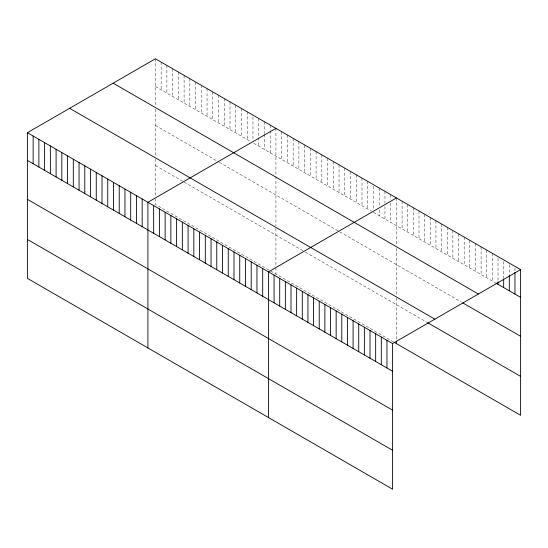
<?xml version="1.0" encoding="UTF-8"?>
<svg xmlns="http://www.w3.org/2000/svg" width="548" height="548" viewBox="0 0 548 548"><rect width="100%" height="100%" fill="white"/><g stroke="black" fill="none" stroke-linecap="round" stroke-linejoin="round"><path stroke-width="0.41" stroke-dasharray="2.74 2.06" d="M155.406 58.794L155.406 105.969M155.406 86.509L250.813 141.59M253.683 143.247L371.325 211.165M373.483 212.405L495.2 282.686M155.406 125.43L218.536 161.879M219.248 162.29L339.048 231.455M339.767 231.866L461.341 302.058M155.406 165.537L183.381 181.689M184.101 182.1L304.613 251.676M305.332 252.094L426.769 322.203M393.567 341.959L155.406 204.459L155.406 198.78M514.956 268.054L514.956 271.418M509.311 264.8L509.311 274.877M503.667 261.54L503.667 278.336M498.022 258.279L498.022 280.953M492.378 253.34L492.378 281.056M486.734 250.087L486.734 277.795M481.096 246.826L481.096 274.541M475.452 243.565L475.452 271.281M469.807 240.312L469.807 268.02M464.163 237.051L464.163 264.759M458.518 233.791L458.518 261.506M452.874 230.537L452.874 258.245M447.23 227.276L447.23 254.984M441.585 224.016L441.585 251.731M435.941 220.762L435.941 248.47M430.296 217.501L430.296 245.209M424.652 214.241L424.652 241.956M419.008 210.98L419.008 238.695M413.363 207.726L413.363 235.435M407.726 204.466L407.726 232.181M402.081 201.205L402.081 228.92M396.437 197.951L396.437 245.12M396.437 248.367L396.437 295.502M396.437 298.009L396.437 339.561M390.697 194.636L390.697 199.678M390.697 203.034L390.697 222.351M384.956 191.321L384.956 203.082M384.956 206.438L384.956 219.036M379.216 188.012L379.216 206.486M379.216 209.843L379.216 215.72M373.483 186.375L373.483 209.891M367.742 181.381L367.742 209.096M362.002 178.073L362.002 205.781M356.262 174.757L356.262 202.465M350.521 171.442L350.521 199.157M344.788 168.133L344.788 195.841M339.048 164.818L339.048 192.526M333.307 161.502L333.307 189.218M327.567 158.194L327.567 185.902M321.834 154.879L321.834 182.587M316.093 151.563L316.093 179.278M310.353 148.248L310.353 175.963M304.613 144.939L304.613 172.647M298.879 141.624L298.879 169.339M293.139 138.308L293.139 166.023M287.399 135L287.399 162.708M281.658 131.684L281.658 159.4M275.918 128.369L275.918 175.545M275.918 176.353L275.918 225.92M275.918 228.427L275.918 265.931M275.918 267.547L275.918 274.041M270.185 125.06L270.185 130.095M270.185 130.938L270.185 152.769M264.444 121.745L264.444 133.5M264.444 134.342L264.444 149.46M258.704 118.43L258.704 136.904M258.704 137.747L258.704 146.145M252.964 116.799L252.964 140.309M247.23 111.806L247.23 139.514M241.49 108.49L241.49 136.205M235.75 105.182L235.75 132.89M230.009 101.866L230.009 129.575M224.269 98.551L224.269 126.266M218.536 95.242L218.536 122.951M212.795 91.927L212.795 119.635M207.055 88.612L207.055 116.327M201.315 85.296L201.315 113.011M195.581 81.988L195.581 109.696M189.841 78.672L189.841 106.387M184.101 75.357L184.101 103.072M178.36 72.048L178.36 99.757M172.627 68.733L172.627 96.448M166.887 65.418L166.887 93.133M161.146 62.109L161.146 89.817M155.406 109.21L155.406 156.344M155.406 158.852L155.406 196.348"/><path stroke-width="0.82" d="M27.4 132.698L392.594 343.541L392.594 489.206L27.4 278.363L27.4 132.698L155.406 58.794L520.6 269.637L520.6 415.302L394.279 342.37M275.918 128.369L147.912 202.274L147.912 347.939M396.437 197.951L268.424 271.856L268.424 417.521M392.594 343.541L520.6 269.637M495.906 283.09L520.6 297.345M113.162 83.18L478.356 294.023M462.752 302.873L520.6 336.273M69.644 108.312L434.838 319.148M427.474 322.614L520.6 376.38M27.4 160.406L392.594 371.249M27.4 199.335L392.594 410.178M27.4 239.442L392.594 450.285M514.956 272.253L514.956 294.091M509.311 275.713L509.311 290.83M503.667 279.172L503.667 287.57M498.022 281.795L498.022 284.316M396.437 341.185L396.437 343.617M386.95 340.281L386.95 367.996M381.305 337.02L381.305 364.735M375.661 333.766L375.661 361.475M370.016 330.506L370.016 358.221M364.372 327.245L364.372 354.96M358.728 323.991L358.728 351.7M353.083 320.731L353.083 348.446M347.439 317.47L347.439 345.185M341.794 314.216L341.794 341.925M336.157 310.956L336.157 338.664M330.513 307.695L330.513 335.41M324.868 304.441L324.868 332.15M319.224 301.181L319.224 328.889M313.579 297.92L313.579 325.635M307.935 294.666L307.935 322.375M302.291 291.406L302.291 319.114M296.646 288.145L296.646 315.86M291.002 284.885L291.002 312.6M285.357 281.631L285.357 309.339M279.713 278.37L279.713 306.085M274.069 275.11L274.069 302.825M262.691 268.541L262.691 296.256M256.95 265.225L256.95 292.94M251.21 261.917L251.21 289.625M245.47 258.601L245.47 286.309M239.736 255.286L239.736 283.001M233.996 251.977L233.996 279.686M228.256 248.662L228.256 276.37M222.515 245.346L222.515 273.062M216.775 242.038L216.775 269.746M211.042 238.723L211.042 266.431M205.301 235.407L205.301 263.122M199.561 232.092L199.561 259.807M193.821 228.783L193.821 256.491M188.087 225.468L188.087 253.183M182.347 222.152L182.347 249.867M176.607 218.844L176.607 246.552M170.866 215.528L170.866 243.244M165.133 212.213L165.133 239.928M159.393 208.904L159.393 236.613M153.652 205.589L153.652 233.304M142.172 198.965L142.172 226.673M136.438 195.65L136.438 223.358M130.698 192.334L130.698 220.049M124.958 189.026L124.958 216.734M119.217 185.71L119.217 213.419M113.484 182.395L113.484 210.11M107.744 179.086L107.744 206.795M102.003 175.771L102.003 203.479M96.263 172.456L96.263 200.171M90.523 169.147L90.523 196.855M84.789 165.832L84.789 193.54M79.049 162.516L79.049 190.231M73.309 159.201L73.309 186.916M67.568 155.892L67.568 183.601M61.835 152.577L61.835 180.292M56.095 149.262L56.095 176.977M50.354 145.953L50.354 173.661M44.614 142.638L44.614 170.353M38.881 139.322L38.881 167.037M33.14 136.014L33.14 163.722"/></g></svg>
